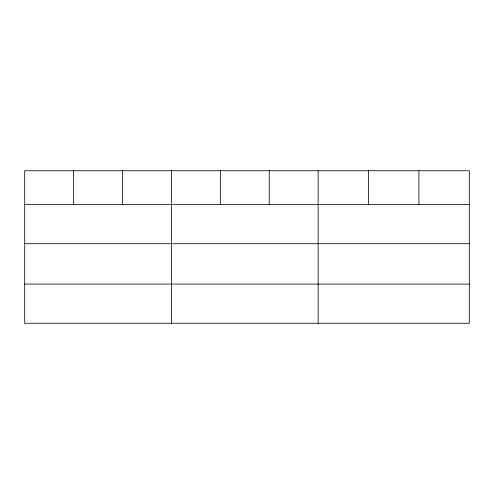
<?xml version="1.0" encoding="UTF-8"?>
<svg xmlns="http://www.w3.org/2000/svg" width="494" height="494" viewBox="0 0 494 494"><rect width="100%" height="100%" fill="white"/><g stroke="black" fill="none" stroke-linecap="round" stroke-linejoin="round"><path stroke-width="0.74" d="M469.3 243.703L469.3 170.739L24.7 170.739L24.7 323.261L469.3 323.261L469.3 243.703L24.7 243.703M24.7 204.522L469.3 204.522M24.7 284.081L469.3 284.081M418.912 170.739L418.912 204.522M368.524 170.739L368.524 204.522M318.136 170.739L318.136 323.261M269.23 170.739L269.23 204.522M220.324 170.739L220.324 204.522M171.418 170.739L171.418 323.261M122.512 170.739L122.512 204.522M73.606 170.739L73.606 204.522"/></g></svg>
